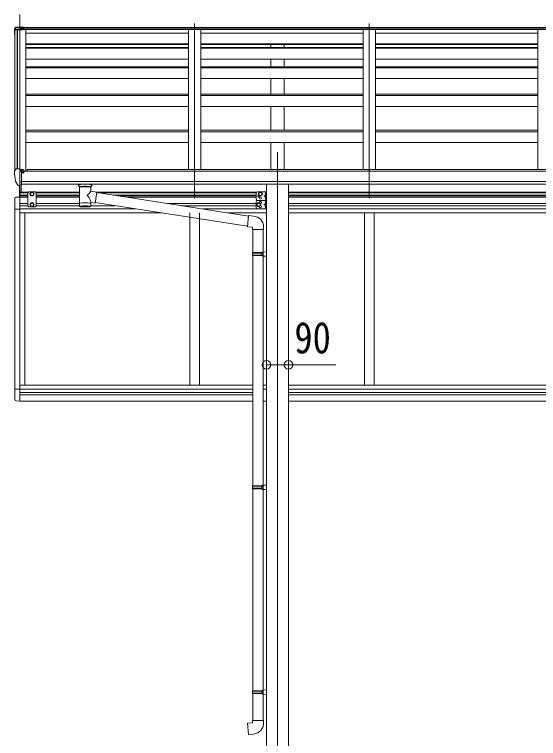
# Model space of a CAD drawing. Units: millimetres at full size; some dimension numbers follow another scale. Extents: x -9783 to 9892, y -6828 to 6752.
# Drawn here: x 1568 to 3715, y -779 to 2190 of the extents above; entities that cross this region are included whole.
import ezdxf
from ezdxf.enums import TextEntityAlignment as Align

# ---------------------------------------------------------------- set-up
doc = ezdxf.new("R2010")
doc.units = ezdxf.units.MM
doc.header["$LTSCALE"] = 35
doc.header["$PDMODE"] = 32
doc.header["$PDSIZE"] = 35
for name, color, linetype, lineweight in [('0-1_本体', 4, 'Continuous', 9), ('0-2_部品', 7, 'Continuous', 9), ('0-8_PARTS2', 2, 'Continuous', 9), ('0-A_寸法', 6, 'Continuous', 9), ('1-1_GLASS', 4, 'Continuous', 9), ('1-2_GLASS_SEAL', 7, 'Continuous', 9)]:
    doc.layers.add(name, color=color, linetype=linetype, lineweight=lineweight)
doc.styles.add('ＭＳ ゴシック', font='')
doc.styles.get('ＭＳ ゴシック').set_extended_font_data('MS Gothic')

msp = doc.modelspace()

# ---------------------------------------------------------------- linework, layer by layer
at = {"layer": '0-1_本体'}
for p, q in [((1569.64, 2125.56), (1569.62, 1550.43)), ((1570.58, 2126.4), (1578.41, 2126.81)), ((1578.63, 2126.82), (1578.63, 1556.97)), ((1579.33, 1556.97), (1579.33, 2126.82)), ((6589.62, 2129.29), (1601.63, 2129.29)), ((6589.62, 2128.38), (1601.63, 2128.38)), ((1605.13, 2136.49), (6586.12, 2136.49)), ((6586.12, 2134.91), (1605.13, 2134.91)), ((1614.63, 2128.38), (1614.63, 1547.16)), ((2280.63, 2113.18), (1614.63, 2113.18)), ((2280.63, 2128.38), (2280.63, 1553.58)), ((2330.63, 2128.38), (2330.63, 1553.58)), ((2996.63, 2113.18), (2330.63, 2113.18)), ((2996.63, 2128.38), (2996.63, 1553.58)), ((3046.63, 2128.38), (3046.63, 1553.58)), ((3712.63, 2113.18), (3046.63, 2113.18)), ((3712.63, 2128.38), (3712.63, 1553.58)), ((2280.63, 2069.65), (1614.63, 2069.65)), ((2280.63, 2068.57), (1614.63, 2068.57)), ((2280.63, 2067.27), (1614.63, 2067.27)), ((1614.63, 2054.08), (2280.63, 2054.08)), ((1614.63, 2051.5), (2280.63, 2051.5)), ((2996.63, 2069.65), (2330.63, 2069.65)), ((2996.63, 2068.57), (2330.63, 2068.57)), ((2996.63, 2067.27), (2330.63, 2067.27)), ((2330.63, 2054.08), (2996.63, 2054.08)), ((2330.63, 2051.5), (2996.63, 2051.5)), ((2618.13, 2054.08), (2618.13, 2067.27)), ((2673.13, 2054.08), (2673.13, 2067.27)), ((3712.63, 2069.65), (3046.63, 2069.65)), ((3712.63, 2068.57), (3046.63, 2068.57)), ((3712.63, 2067.27), (3046.63, 2067.27)), ((3046.63, 2054.08), (3712.63, 2054.08)), ((3046.63, 2051.5), (3712.63, 2051.5)), ((1614.63, 2006.76), (2280.63, 2006.76)), ((2330.63, 2006.76), (2996.63, 2006.76)), ((2618.13, 1975.29), (2618.13, 2006.76)), ((2673.13, 1975.29), (2673.13, 2006.76)), ((3046.63, 2006.76), (3712.63, 2006.76)), ((1614.63, 1975.29), (2280.63, 1975.29)), ((1614.63, 1971.31), (2280.63, 1971.31)), ((2330.63, 1975.29), (2996.63, 1975.29)), ((2330.63, 1971.31), (2996.63, 1971.31)), ((3046.63, 1975.29), (3712.63, 1975.29)), ((3046.63, 1971.31), (3712.63, 1971.31)), ((1614.63, 1926.86), (2280.63, 1926.86)), ((2330.63, 1926.86), (2996.63, 1926.86)), ((2618.13, 1862.43), (2618.13, 1926.86)), ((2673.13, 1862.43), (2673.13, 1926.86)), ((3046.63, 1926.86), (3712.63, 1926.86)), ((1614.63, 1862.43), (2280.63, 1862.43)), ((1614.63, 1857.06), (2280.63, 1857.06)), ((2330.63, 1862.43), (2996.63, 1862.43)), ((2330.63, 1857.06), (2996.63, 1857.06)), ((3046.63, 1862.43), (3712.63, 1862.43)), ((3046.63, 1857.06), (3712.63, 1857.06)), ((1614.63, 1813), (2280.63, 1813)), ((2330.63, 1813), (2996.63, 1813)), ((2618.13, 1715.8), (2618.13, 1813)), ((2673.13, 1715.8), (2673.13, 1813)), ((3046.63, 1813), (3712.63, 1813)), ((1614.63, 1715.8), (2280.63, 1715.8)), ((1614.63, 1709.04), (2280.63, 1709.04)), ((2330.63, 1715.8), (2996.63, 1715.8)), ((2330.63, 1709.04), (2996.63, 1709.04)), ((3046.63, 1715.8), (3712.63, 1715.8)), ((3046.63, 1709.04), (3712.63, 1709.04)), ((1614.63, 1665.47), (2280.63, 1665.47)), ((2330.63, 1665.47), (2996.63, 1665.47)), ((2618.13, 1553.58), (2618.13, 1665.47)), ((2673.13, 1553.58), (2673.13, 1665.47)), ((3046.63, 1665.47), (3712.63, 1665.47)), ((6595.13, 1547.16), (1596.13, 1547.16)), ((6571.63, 1553.58), (1619.63, 1553.58)), ((1619.63, 1547.16), (1619.63, 1553.5)), ((1596.13, 1505.57), (6595.13, 1505.57)), ((6595.13, 1493.72), (1596.13, 1493.8)), ((2600.43, 1493.78), (2600.43, -1363.2)), ((2690.83, 1493.78), (2690.83, -1363.2))]:
    msp.add_line(p, q, dxfattribs=at)
msp.add_circle((1603.6, 1542.06), 3, dxfattribs=at)
msp.add_arc((1570.63, 2125.4), 1, 93, 173.32986, dxfattribs=at)
at = {"layer": '0-2_部品'}
for p, q in [((1579.67, 2137.95), (1573.42, 2137.57)), ((1589.63, 2138.56), (1585.59, 2138.32)), ((1589.63, 2137.79), (1589.63, 2138.56)), ((1605.13, 2137.62), (1589.63, 2138.56)), ((1589.63, 2138.56), (1589.63, 2137.79)), ((1589.63, 2137.79), (1589.63, 2137.07)), ((1567.63, 2128.99), (1567.63, 2124.91)), ((1567.63, 2124.23), (1567.63, 2124.91)), ((1572.65, 2137.15), (1568.17, 2130.72)), ((1568.17, 2130.72), (1568.17, 2127.19)), ((1569.13, 2124.23), (1569.13, 2124.91)), ((1573.84, 2135.71), (1569.42, 2128.3)), ((1578.53, 2128.98), (1570.47, 2128.59)), ((1578.53, 2128.32), (1570.47, 2127.9)), ((1570.55, 2126.4), (1578.57, 2126.82)), ((1573.84, 2135.71), (1589.63, 2136.55)), ((1573.98, 2136.84), (1573.98, 2136.11)), ((1578.53, 2128.32), (1601.63, 2129.72)), ((1578.57, 2126.82), (1601.63, 2126.82)), ((1589.63, 2134.15), (1589.63, 2136.55)), ((1605.13, 2135.73), (1589.63, 2136.55)), ((1605.13, 2133.33), (1601.63, 2133.51)), ((1605.13, 2132.03), (1601.63, 2132.03)), ((1601.63, 2129.72), (1601.63, 2126.82)), ((1605.13, 2137.62), (1605.13, 2136.85)), ((1605.13, 2136.85), (1605.13, 2136.12)), ((1605.13, 2136.12), (1605.13, 2135.73)), ((1605.13, 2135.73), (1605.13, 2133.33)), ((1605.13, 2132.03), (1605.13, 2133.33)), ((1567.63, 1547.6), (1567.63, 1546.97)), ((1574.54, 1556.41), (1570.47, 1550.6)), ((1589.63, 1488.47), (1589.63, 1556.97)), ((1591.13, 1556.06), (1589.63, 1556.06)), ((1596.13, 1547.24), (1589.63, 1547.64)), ((1591.13, 1556.06), (1591.13, 1549.89)), ((1600.8, 1554.56), (1591.13, 1555.28)), ((1591.13, 1552.29), (1605.13, 1552.23)), ((1601.63, 1552.25), (1601.63, 1554.14)), ((1606.13, 1551.12), (1606.13, 1547.16)), ((1600.6, 1542.06), (1601.13, 1542.06)), ((1601.13, 1542.06), (1601.43, 1542.06)), ((1582, 1490.29), (1572.26, 1505.67)), ((1588.13, 1488.57), (1584.42, 1488.79)), ((1588.13, 1488.57), (1589.63, 1488.47)), ((1589.63, 1490.67), (1590.13, 1490.67)), ((1590.13, 1490.67), (1590.63, 1491.67)), ((1596.13, 1491.67), (1590.63, 1491.67)), ((1830.13, 1487.68), (1830.13, 1493.79)), ((1884.13, 1487.68), (1884.13, 1493.79)), ((1834.23, 1483.17), (1834.21, 1402.88)), ((1880.03, 1465.6), (1880.03, 1483.19)), ((1905.25, 1461.69), (1880.03, 1465.61)), ((1905.25, 1461.69), (1898.23, 1416.44)), ((2526.36, 1363.27), (1904.94, 1459.68)), ((1880.04, 1402.88), (1880.03, 1419.51)), ((1880.03, 1419.26), (1898.23, 1416.44)), ((2522.69, 1321.34), (1898.5, 1418.18)), ((2547.35, 1363.21), (2526.51, 1365.04)), ((2542.43, 1307.47), (2588.43, 1307.47)), ((2544.43, 1307.47), (2544.43, 1213.33)), ((2586.43, 1307.47), (2586.43, 1215.89)), ((2588.43, 1307.47), (2588.43, 1318.38)), ((2542.43, 1211.33), (2543.43, 1213.33)), ((2542.43, 1211.33), (2586.43, 1211.33)), ((2542.43, 1211.33), (2542.43, 1203.33)), ((2542.43, 1203.33), (2586.43, 1203.33)), ((2542.43, 1203.33), (2543.43, 1201.33)), ((2543.43, 1213.33), (2586.43, 1213.33)), ((2543.43, 1201.33), (2586.43, 1201.33)), ((2544.43, 1201.33), (2544.43, 257.14)), ((2581.95, 1211.33), (2581.52, 1213.33)), ((2584.43, 1215.83), (2600.43, 1216.3)), ((2584.43, 1213.83), (2584.43, 1215.83)), ((2584.43, 1213.83), (2586.43, 1213.83)), ((2584.43, 1198.83), (2584.43, 1200.83)), ((2584.43, 1198.83), (2600.43, 1198.36)), ((2586.43, 1198.77), (2586.43, 259.7)), ((2600.43, 1216.3), (2600.43, 1198.36)), ((2542.43, 255.14), (2543.43, 257.14)), ((2542.43, 255.14), (2586.43, 255.14)), ((2542.43, 255.14), (2542.43, 247.14)), ((2542.43, 247.14), (2586.43, 247.14)), ((2542.43, 247.14), (2543.43, 245.14)), ((2543.43, 257.14), (2586.43, 257.14)), ((2543.43, 245.14), (2586.43, 245.14)), ((2544.43, 245.14), (2544.43, -583.05)), ((2581.95, 255.14), (2581.52, 257.14)), ((2584.43, 259.64), (2600.43, 260.11)), ((2584.43, 257.64), (2584.43, 259.64)), ((2584.43, 257.64), (2586.43, 257.64)), ((2584.43, 242.64), (2584.43, 244.64)), ((2584.43, 242.64), (2600.43, 242.17)), ((2586.43, 242.58), (2586.43, -580.49)), ((2600.43, 260.11), (2600.43, 242.17)), ((2542.43, -585.05), (2543.43, -583.05)), ((2542.43, -585.05), (2586.43, -585.05)), ((2542.43, -585.05), (2542.43, -593.05)), ((2542.43, -593.05), (2586.43, -593.05)), ((2542.43, -593.05), (2543.43, -595.05)), ((2543.43, -583.05), (2586.43, -583.05)), ((2581.95, -585.05), (2581.52, -583.05)), ((2584.43, -580.55), (2600.43, -580.08)), ((2584.43, -582.55), (2584.43, -580.55)), ((2584.43, -582.55), (2586.43, -582.55)), ((2600.43, -580.08), (2600.43, -598.02)), ((2543.43, -595.05), (2586.43, -595.05)), ((2544.43, -595.05), (2544.43, -705.05)), ((2584.43, -597.55), (2584.43, -595.55)), ((2584.43, -597.55), (2600.43, -598.02)), ((2586.43, -597.61), (2586.43, -705.05)), ((2542.43, -705.05), (2588.43, -705.05)), ((2542.43, -715.05), (2542.43, -705.05)), ((2588.43, -705.05), (2588.43, -715.96))]:
    msp.add_line(p, q, dxfattribs=at)
for points in [[(1589.63, 2136.55), (1589.63, 2137.07), (1589.63, 2137.79)], [(1573.42, 2137.57), (1573.54, 2137.57), (1573.87, 2137.35), (1573.98, 2136.84)], [(1573.98, 2136.11), (1573.91, 2135.9), (1573.84, 2135.71)], [(1578.53, 2128.98), (1601.63, 2130.36), (1601.63, 2129.72)], [(1589.63, 2134.15), (1601.63, 2133.73), (1601.63, 2130.36)], [(1589.63, 1556.97), (1577.63, 1556.97), (1575.29, 1556.83)], [(1596.13, 1491.67), (1596.13, 1549.89), (1591.13, 1549.89)], [(1600.8, 1554.56), (1600.97, 1554.54), (1601.13, 1554.51), (1601.27, 1554.47), (1601.39, 1554.41), (1601.49, 1554.35), (1601.57, 1554.29), (1601.61, 1554.22), (1601.63, 1554.14)], [(1601.43, 1543.25), (1601.43, 1542.06), (1606.13, 1542.06)], [(1606.13, 1543.67), (1606.13, 1542.06), (1606.6, 1542.06)], [(1589.63, 1502.36), (1592.79, 1502.77), (1596.13, 1503.2)], [(1830.17, 1487.62), (1830.14, 1487.97), (1830.39, 1488.93), (1830.91, 1489.81), (1831.71, 1490.65), (1832.83, 1491.45), (1834.23, 1492.18)], [(1830.17, 1487.73), (1830.14, 1487.38), (1830.39, 1486.42), (1830.91, 1485.54), (1831.71, 1484.7), (1832.83, 1483.9), (1834.23, 1483.17)], [(1880.03, 1492.16), (1880.26, 1492.07), (1881.61, 1491.33), (1882.73, 1490.49), (1883.48, 1489.62), (1883.95, 1488.72), (1884.12, 1487.84)], [(1880.03, 1483.19), (1880.26, 1483.28), (1881.61, 1484.02), (1882.73, 1484.86), (1883.48, 1485.73), (1883.95, 1486.63), (1884.12, 1487.51)], [(2526.51, 1365.04), (2522.5, 1319.21), (2542.43, 1317.47), (2542.43, 1307.47)], [(2581.95, 1211.33), (2581.95, 1203.33), (2581.52, 1201.33)], [(2584.43, 1200.83), (2586.43, 1200.83), (2586.43, 1213.83)], [(2581.95, 255.14), (2581.95, 247.14), (2581.52, 245.14)], [(2584.43, 244.64), (2586.43, 244.64), (2586.43, 257.64)], [(2581.95, -585.05), (2581.95, -593.05), (2581.52, -595.05)], [(2584.43, -595.55), (2586.43, -595.55), (2586.43, -582.55)], [(2547.35, -760.79), (2526.51, -762.62), (2522.5, -716.79), (2542.43, -715.05)]]:
    msp.add_lwpolyline(points, dxfattribs=at)
for centre, radius, start, end in [((1570.2, 2341.4), 203.67, 272.66471, 274.33431), ((1570.63, 2124.91), 2.99, 92.88363, 179.89821), ((1768.13, 2124.23), 200.5, 180.00038, 188.11165), ((1570.89, 2125.39), 3.27, 116.90088, 146.38921), ((1570.63, 2124.91), 1.5, 92.88363, 179.89821), ((1768.14, 2124.58), 199.01, 180.00039, 184.08805), ((1768.14, 2124.23), 199.01, 180.00039, 184.08802), ((1573.48, 2136.57), 1, 93.49169, 145.07667), ((1570.63, 1547.6), 3, 93, 180), ((1760.12, 1546.98), 192.49, 180.0008, 192.1233), ((1575.36, 1555.83), 1, 93.5, 145), ((1603.63, 1542.06), 2.5, 0, 151.64236), ((1603.63, 1542.06), 2.5, 151.64236, 180), ((1574.86, 1507.17), 3, 191.83348, 210), ((1584.6, 1491.79), 3, 210, 266.5), ((1847.19, 1442.46), 51.38, 92.46126, 104.61963), ((1867.08, 1442.46), 51.38, 75.38037, 87.53874), ((2543.43, 1318.38), 45, 0, 85), ((2543.43, -715.96), 45, 275, 0)]:
    msp.add_arc(centre, radius, start, end, dxfattribs=at)
for centre, major_axis, ratio, start_param, end_param in [((1570.63, 2128.99), (0, -3.01), 0.996195, 4.1015237, 4.712389), ((1570.63, 2125.04), (-0.11, 3.55), 0.844901, 0.0150814, 0.3799029), ((1605.13, 1551.13), (-0.02, 1.1), 0.906239, 4.6917496, 6.2625459), ((1857.15, 1483.61), (-22.91, -0.42), 0.072511, 4.711586, 6.2823824), ((1857.1, 1483.61), (22.92, -0.42), 0.07247, 0.0008089, 1.5716053), ((1868.13, 1487.68), (16, 0), 0.361356, 0, 0.0194874), ((1868.13, 1487.68), (16, 0), 0.361356, 6.2636979, 6.2831853), ((1857.13, 1481.98), (-22.91, -0.42), 0.072511, 4.711586, 6.2823824), ((1857.1, 1481.98), (22.92, -0.42), 0.07247, 0.0008089, 1.5716053), ((1859.68, 1443.41), (20.32, 22.25), 0.045535, 4.9756507, 6.2441899), ((1857.12, 1446.05), (-22.81, 26.62), 0.234429, 3.1563334, 4.5976381), ((1857.13, 1402.88), (22.92, 0), 0.101955, 6.2829723, 9.4248207), ((1857.13, 1402.88), (22.92, 0), 0.101955, 3.1415499, 6.2833984), ((1857.13, 1415.32), (22.91, 0), 0.122865, 6.2831853, 9.424778)]:
    msp.add_ellipse(centre, major_axis=major_axis, ratio=ratio, start_param=start_param, end_param=end_param, dxfattribs=at)
at = {"layer": '0-8_PARTS2'}
for p, q in [((1589.63, 2189.81), (1589.63, 1436.03)), ((2305.63, 1436.03), (2305.63, 2152.51)), ((3021.63, 1436.03), (3021.63, 2152.51)), ((2645.63, 1624.84), (2645.63, -1581.19))]:
    msp.add_line(p, q, dxfattribs=at)
at = {"layer": '0-A_寸法'}
for p, q in [((2600.43, 753.57), (2690.83, 753.57)), ((2690.83, 753.57), (2885.13, 753.57))]:
    msp.add_line(p, q, dxfattribs=at)
for p in [(2600.43, 753.57), (2690.83, 753.57)]:
    msp.add_point(p, dxfattribs=at)
at = {"layer": '1-1_GLASS'}
for p, q in [((1589.63, 1461.69), (1625.13, 1461.69)), ((1589.63, 1458.19), (1622.13, 1458.19)), ((1654.13, 1461.69), (1834.22, 1461.69)), ((1657.13, 1458.19), (1834.22, 1458.19)), ((1899.89, 1461.69), (2560.43, 1461.69)), ((1909.15, 1458.19), (2558.45, 1458.19)), ((2690.63, 1461.69), (4028.63, 1461.69)), ((2690.63, 1458.19), (4028.63, 1458.19)), ((1589.63, 1449.19), (1622.13, 1449.19)), ((1589.63, 1445.69), (1622.13, 1445.69)), ((1589.63, 1441.39), (1589.63, 1241.19)), ((1622.13, 1440.69), (1589.63, 1440.69)), ((1657.13, 1449.19), (1834.22, 1449.19)), ((1657.13, 1445.69), (1834.22, 1445.69)), ((1834.22, 1440.69), (1657.13, 1440.69)), ((1972.56, 1449.19), (2558.43, 1449.19)), ((1995.12, 1445.69), (2558.43, 1445.69)), ((2397.7, 1440.69), (2027.35, 1440.69)), ((2558.43, 1440.69), (2397.7, 1440.69)), ((2690.63, 1449.19), (4028.63, 1449.19)), ((2690.63, 1445.69), (4028.63, 1445.69)), ((4028.63, 1440.69), (2690.63, 1440.69)), ((1589.63, 1414.69), (1622.13, 1414.69)), ((1589.63, 1405.69), (1622.13, 1405.69)), ((1657.13, 1414.69), (1834.21, 1414.69)), ((1657.13, 1405.69), (1834.21, 1405.69)), ((1880.04, 1405.69), (1978.99, 1405.69)), ((2194.94, 1414.69), (2558.43, 1414.69)), ((2252.95, 1405.69), (2558.43, 1405.69)), ((2690.63, 1414.69), (4028.63, 1414.69)), ((2690.63, 1405.69), (4028.63, 1405.69)), ((1569.63, 1391.99), (1569.63, 1290.39)), ((1569.63, 1376.19), (1569.63, 653.39)), ((2066.01, 1392.19), (1589.63, 1392.19)), ((2169.14, 1376.19), (1589.63, 1376.19)), ((1589.63, 1376.19), (1589.63, 604.19)), ((1609.63, 1376.19), (1609.63, 1306.19)), ((1609.63, 1376.19), (1609.63, 669.19)), ((2285.63, 669.19), (2285.63, 1376.19)), ((2325.63, 669.19), (2325.63, 1376.19)), ((2339.97, 1392.19), (2600.63, 1392.19)), ((2600.63, 1376.19), (2443.11, 1376.19)), ((2690.63, 1392.19), (4070.63, 1392.19)), ((2690.63, 1376.19), (4070.63, 1376.19)), ((3001.63, 1376.19), (3001.63, 1306.19)), ((3001.63, 669.19), (3001.63, 1376.19)), ((3041.63, 1376.19), (3041.63, 1306.19)), ((3041.63, 669.19), (3041.63, 1376.19)), ((2285.63, 1357.28), (2285.63, 1306.19)), ((2325.63, 1351.08), (2325.63, 1306.19)), ((1589.63, 669.19), (2544.63, 669.19)), ((1589.63, 653.19), (2544.63, 653.19)), ((2586.63, 669.19), (2600.63, 669.19)), ((2586.63, 653.19), (2600.63, 653.19)), ((2690.63, 669.19), (4070.63, 669.19)), ((2690.63, 653.19), (4070.63, 653.19)), ((1589.63, 639.69), (2544.63, 639.69)), ((1589.63, 630.69), (2542.43, 630.69)), ((2690.63, 639.69), (4028.63, 639.69)), ((2690.63, 630.69), (4028.63, 630.69)), ((1589.63, 604.69), (2544.63, 604.69)), ((2586.63, 604.69), (2600.63, 604.69)), ((2690.63, 604.69), (4070.63, 604.69))]:
    msp.add_line(p, q, dxfattribs=at)
at = {"layer": '1-2_GLASS_SEAL'}
for p, q in [((1588.13, 1441.18), (1588.13, 1487.78)), ((1588.13, 1441.18), (1588.13, 1487.78)), ((1589.63, 1441.18), (1589.63, 1487.69)), ((1595.13, 1461.69), (1595.13, 1490.89)), ((1626.13, 1462.69), (1622.13, 1458.69)), ((1622.13, 1458.69), (1622.13, 1405.19)), ((1653.13, 1462.69), (1626.13, 1462.69)), ((1653.13, 1462.69), (1657.13, 1458.69)), ((1657.13, 1405.19), (1657.13, 1458.69)), ((2558.43, 1457.69), (2558.43, 1432.69)), ((2563.43, 1462.69), (2600.43, 1462.69)), ((2597.43, 1458.19), (2596.62, 1458.05)), ((2597.93, 1462.69), (2597.93, 1427.69)), ((2600.43, 1462.69), (2600.43, 1427.69)), ((1569.13, 1434.9), (1569.13, 1391.99)), ((1589.63, 1441.19), (1574.34, 1440.39)), ((2563.43, 1427.69), (2600.43, 1427.69)), ((2563.43, 1427.69), (2600.43, 1427.69)), ((2597.93, 1445.19), (2590.93, 1445.19)), ((2597.43, 1450.19), (2596.62, 1450.33)), ((2597.43, 1440.19), (2596.62, 1440.05)), ((2597.43, 1432.19), (2596.62, 1432.33)), ((2597.43, 1450.19), (2597.93, 1450.28)), ((2597.43, 1432.19), (2597.93, 1432.28)), ((2597.93, 1427.69), (2597.93, 1392.69)), ((2600.43, 1427.69), (2600.43, 1392.69)), ((1626.13, 1401.19), (1622.13, 1405.19)), ((1653.13, 1401.19), (1626.13, 1401.19)), ((1639.63, 1417.7), (1633.13, 1413.94)), ((1633.13, 1413.94), (1633.13, 1406.44)), ((1633.13, 1406.44), (1639.63, 1402.68)), ((1646.13, 1413.94), (1639.63, 1417.7)), ((1639.63, 1402.68), (1646.13, 1406.44)), ((1646.13, 1406.44), (1646.13, 1413.94)), ((1653.13, 1401.19), (1657.13, 1405.19)), ((2558.43, 1422.69), (2558.43, 1397.69)), ((2597.93, 1410.19), (2590.93, 1410.19)), ((2597.43, 1423.19), (2596.62, 1423.05)), ((2597.43, 1415.19), (2596.62, 1415.33)), ((2597.43, 1405.19), (2596.62, 1405.05)), ((2597.43, 1397.19), (2596.62, 1397.33)), ((2597.43, 1415.19), (2597.93, 1415.28)), ((2597.43, 1397.19), (2597.93, 1397.28)), ((1589.63, 1391.99), (1569.13, 1391.99)), ((2563.43, 1392.69), (2600.43, 1392.69)), ((1589.63, 653.39), (1569.13, 653.39)), ((1569.13, 610.48), (1569.13, 653.39)), ((1589.63, 604.19), (1574.34, 604.99))]:
    msp.add_line(p, q, dxfattribs=at)
for points in [[(1633.13, 1457.44), (1639.63, 1461.2), (1646.13, 1457.44)], [(1646.13, 1457.44), (1646.13, 1449.94), (1639.63, 1446.18), (1633.13, 1449.94), (1633.13, 1457.44)], [(2598.31, 1454.19), (2597.68, 1455.38), (2595.45, 1456.49)], [(2597.43, 1450.19), (2597.43, 1458.19), (2597.93, 1458.1), (2597.93, 1450.28)], [(2597.93, 1450.19), (2590.93, 1445.19), (2597.93, 1440.19)], [(2598.31, 1454.19), (2597.68, 1453), (2595.45, 1451.89)], [(2598.31, 1436.19), (2597.68, 1437.38), (2595.45, 1438.49)], [(2598.31, 1436.19), (2597.68, 1435), (2595.45, 1433.89)], [(2597.43, 1432.19), (2597.43, 1440.19), (2597.93, 1440.1), (2597.93, 1432.28)], [(2597.93, 1415.19), (2590.93, 1410.19), (2597.93, 1405.19)], [(2598.31, 1419.19), (2597.68, 1420.38), (2595.45, 1421.49)], [(2598.31, 1419.19), (2597.68, 1418), (2595.45, 1416.89)], [(2598.31, 1401.19), (2597.68, 1402.38), (2595.45, 1403.49)], [(2598.31, 1401.19), (2597.68, 1400), (2595.45, 1398.89)], [(2597.43, 1415.19), (2597.43, 1423.19), (2597.93, 1423.1), (2597.93, 1415.28)], [(2597.43, 1397.19), (2597.43, 1405.19), (2597.93, 1405.1), (2597.93, 1397.28)]]:
    msp.add_lwpolyline(points, dxfattribs=at)
for points in [[(2575.43, 1446.18), (2581.93, 1449.94), (2581.93, 1457.44), (2575.43, 1461.2), (2568.93, 1457.44), (2568.93, 1449.94)], [(2568.43, 1402.68), (2574.93, 1406.44), (2574.93, 1413.94), (2568.43, 1417.7), (2561.93, 1413.94), (2561.93, 1406.44)]]:
    msp.add_lwpolyline(points, close=True, dxfattribs=at)
for centre, radius in [((1639.63, 1453.69), 8.5), ((1639.63, 1453.69), 7.5), ((1639.63, 1453.69), 6.5), ((2575.43, 1453.69), 8.5), ((2575.43, 1453.69), 7.5), ((2575.43, 1453.69), 6.5), ((2575.43, 1436.69), 4.25), ((1639.63, 1410.19), 8.5), ((1639.63, 1410.19), 7.5), ((1639.63, 1410.19), 6.5), ((2568.43, 1410.19), 8.5), ((2568.43, 1410.19), 7.5), ((2568.43, 1410.19), 6.5)]:
    msp.add_circle(centre, radius, dxfattribs=at)
for centre, radius, start, end in [((2563.43, 1457.69), 5, 90, 180), ((2601.53, 1454.19), 6.5, 147.94412, 212.05588), ((2596.78, 1457.16), 0.9, 100, 147.94412), ((1574.63, 1434.9), 5.5, 93, 180), ((2563.43, 1432.69), 5, 180, 270), ((2563.43, 1422.69), 5, 90, 180), ((2568.43, 1445.19), 4.25, 94.76077, 6.29431), ((2601.53, 1436.19), 6.5, 147.94412, 212.05588), ((2596.78, 1451.22), 0.9, 212.05588, 260), ((2596.78, 1439.16), 0.9, 100, 147.94412), ((2596.78, 1433.22), 0.9, 212.05588, 260), ((2563.43, 1397.69), 5, 180, 270), ((2575.43, 1418.69), 4.25, 274.76077, 186.29431), ((2575.43, 1401.69), 4.25, 173.70569, 85.23923), ((2601.53, 1419.19), 6.5, 147.94412, 212.05588), ((2601.53, 1401.19), 6.5, 147.94412, 212.05588), ((2596.78, 1422.16), 0.9, 100, 147.94412), ((2596.78, 1416.22), 0.9, 212.05588, 260), ((2596.78, 1404.16), 0.9, 100, 147.94412), ((2596.78, 1398.22), 0.9, 212.05588, 260), ((1574.63, 610.48), 5.5, 180, 267)]:
    msp.add_arc(centre, radius, start, end, dxfattribs=at)

# ---------------------------------------------------------------- texts
at = {"layer": '0-A_寸法', "color": 7, "style": 'ＭＳ ゴシック', "width": 0.85}
msp.add_text('90', height=129, dxfattribs=at).set_placement((2714.83, 761.57), align=Align.BOTTOM_LEFT)

doc.saveas('drawing.dxf')
